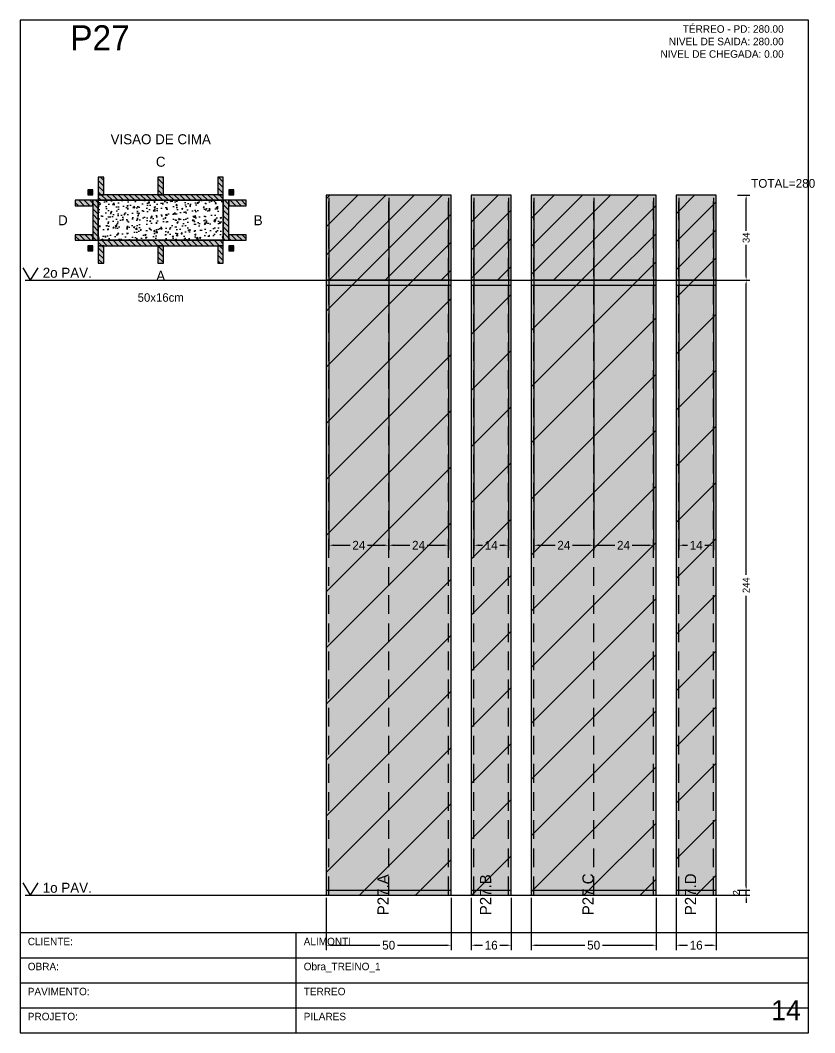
# Model space of a CAD drawing. Header units: metres. Extents: x 0 to 2089, y 0 to 2105.
# Drawn here: x 1263.2 to 1581, y 850 to 1255 of the extents above; entities that cross this region are included whole.
import ezdxf
from ezdxf.enums import TextEntityAlignment as Align

# ---------------------------------------------------------------- set-up
doc = ezdxf.new("R2010")
doc.units = ezdxf.units.M
doc.linetypes.add('HIDDEN', pattern=[0.375, 0.25, -0.125])
for name, color, linetype in [('BORDA_CELULA', 9, 'Continuous'), ('CARIMBO', 9, 'Continuous'), ('CHAPA', 1, 'Continuous'), ('CONCRETO', 4, 'Continuous'), ('COTA', 241, 'Continuous'), ('Hachura', 251, 'Continuous'), ('LABEL_ID', 3, 'Continuous'), ('Nivel', 4, 'Continuous'), ('NOMENCLATURA', 1, 'Continuous'), ('Paineis', 200, 'Continuous'), ('SARR_2.2x7', 40, 'Continuous'), ('Texto Secao', 2, 'Continuous'), ('TEXTO_GERAL', 2, 'Continuous')]:
    doc.layers.add(name, color=color, linetype=linetype)
doc.dimstyles.new('FACE_DIM', dxfattribs={"dimtxt": 3.5, "dimasz": 2, "dimexe": 2, "dimexo": 1, "dimgap": 1, "dimtad": 1, "dimdec": 0, "dimrnd": 1, "dimcen": 2.5, "dimclrd": 241, "dimclre": 241, "dimclrt": 241, "dimazin": 3, "dimtfac": 1, "dimtmove": 0, "dimatfit": 3})

# ---------------------------------------------------------------- blocks, each defined once
blk = doc.blocks.new('_CLOSEDFILLED')
at = {"color": 0, "linetype": 'BYBLOCK'}
blk.add_solid([(-1, 0.16), (0, 0), (-1, -0.16)], dxfattribs=at)
blk = doc.blocks.new('*D180')
at = {"color": 241}
for p, q in [((1385.6, 904), (1385.6, 883)), ((1435.6, 904), (1435.6, 883)), ((1387.6, 885), (1407.1, 885)), ((1414.1, 885), (1433.6, 885))]:
    blk.add_line(p, q, dxfattribs=at)
at = {"layer": 'Defpoints'}
for p in [(1385.6, 905), (1435.6, 905), (1385.6, 885)]:
    blk.add_point(p, dxfattribs=at)
at = {"color": 241, "xscale": 2, "yscale": 2, "rotation": 180}
blk.add_blockref('_CLOSEDFILLED', (1385.6, 885), dxfattribs=at)
at = {"color": 241, "xscale": 2, "yscale": 2}
blk.add_blockref('_CLOSEDFILLED', (1435.6, 885), dxfattribs=at)
at = {"color": 241, "insert": (1410.6, 885), "char_height": 3.5, "attachment_point": 5}
blk.add_mtext('50', dxfattribs=at)
blk = doc.blocks.new('*D181')
at = {"color": 241}
for p, q in [((1386.7, 1184), (1386.7, 1043)), ((1410.6, 1184), (1410.6, 1043)), ((1388.7, 1045), (1395.15, 1045)), ((1402.15, 1045), (1408.6, 1045))]:
    blk.add_line(p, q, dxfattribs=at)
at = {"layer": 'Defpoints'}
for p in [(1386.7, 1185), (1410.6, 1185), (1386.7, 1045)]:
    blk.add_point(p, dxfattribs=at)
at = {"color": 241, "xscale": 2, "yscale": 2, "rotation": 180}
blk.add_blockref('_CLOSEDFILLED', (1386.7, 1045), dxfattribs=at)
at = {"color": 241, "xscale": 2, "yscale": 2}
blk.add_blockref('_CLOSEDFILLED', (1410.6, 1045), dxfattribs=at)
at = {"color": 241, "insert": (1398.65, 1045), "char_height": 3.5, "attachment_point": 5}
blk.add_mtext('24', dxfattribs=at)
blk = doc.blocks.new('*D182')
at = {"color": 241}
for p, q in [((1410.6, 1184), (1410.6, 1043)), ((1434.5, 1184), (1434.5, 1043)), ((1412.6, 1045), (1419.05, 1045)), ((1426.05, 1045), (1432.5, 1045))]:
    blk.add_line(p, q, dxfattribs=at)
at = {"layer": 'Defpoints'}
for p in [(1410.6, 1185), (1434.5, 1185), (1410.6, 1045)]:
    blk.add_point(p, dxfattribs=at)
at = {"color": 241, "xscale": 2, "yscale": 2, "rotation": 180}
blk.add_blockref('_CLOSEDFILLED', (1410.6, 1045), dxfattribs=at)
at = {"color": 241, "xscale": 2, "yscale": 2}
blk.add_blockref('_CLOSEDFILLED', (1434.5, 1045), dxfattribs=at)
at = {"color": 241, "insert": (1422.55, 1045), "char_height": 3.5, "attachment_point": 5}
blk.add_mtext('24', dxfattribs=at)
blk = doc.blocks.new('*D183')
at = {"color": 241}
for p, q in [((1443.6, 904), (1443.6, 883)), ((1459.6, 904), (1459.6, 883)), ((1445.6, 885), (1448.1, 885)), ((1455.1, 885), (1457.6, 885))]:
    blk.add_line(p, q, dxfattribs=at)
at = {"layer": 'Defpoints'}
for p in [(1443.6, 905), (1459.6, 905), (1443.6, 885)]:
    blk.add_point(p, dxfattribs=at)
at = {"color": 241, "xscale": 2, "yscale": 2, "rotation": 180}
blk.add_blockref('_CLOSEDFILLED', (1443.6, 885), dxfattribs=at)
at = {"color": 241, "xscale": 2, "yscale": 2}
blk.add_blockref('_CLOSEDFILLED', (1459.6, 885), dxfattribs=at)
at = {"color": 241, "insert": (1451.6, 885), "char_height": 3.5, "attachment_point": 5}
blk.add_mtext('16', dxfattribs=at)
blk = doc.blocks.new('*D184')
at = {"color": 241}
for p, q in [((1444.7, 1184), (1444.7, 1043)), ((1458.5, 1184), (1458.5, 1043)), ((1446.7, 1045), (1448.1, 1045)), ((1455.1, 1045), (1456.5, 1045))]:
    blk.add_line(p, q, dxfattribs=at)
at = {"layer": 'Defpoints'}
for p in [(1444.7, 1185), (1458.5, 1185), (1444.7, 1045)]:
    blk.add_point(p, dxfattribs=at)
at = {"color": 241, "xscale": 2, "yscale": 2, "rotation": 180}
blk.add_blockref('_CLOSEDFILLED', (1444.7, 1045), dxfattribs=at)
at = {"color": 241, "xscale": 2, "yscale": 2}
blk.add_blockref('_CLOSEDFILLED', (1458.5, 1045), dxfattribs=at)
at = {"color": 241, "insert": (1451.6, 1045), "char_height": 3.5, "attachment_point": 5}
blk.add_mtext('14', dxfattribs=at)
blk = doc.blocks.new('*D185')
at = {"color": 241}
for p, q in [((1467.6, 904), (1467.6, 883)), ((1517.6, 904), (1517.6, 883)), ((1469.6, 885), (1489.1, 885)), ((1496.1, 885), (1515.6, 885))]:
    blk.add_line(p, q, dxfattribs=at)
at = {"layer": 'Defpoints'}
for p in [(1467.6, 905), (1517.6, 905), (1467.6, 885)]:
    blk.add_point(p, dxfattribs=at)
at = {"color": 241, "xscale": 2, "yscale": 2, "rotation": 180}
blk.add_blockref('_CLOSEDFILLED', (1467.6, 885), dxfattribs=at)
at = {"color": 241, "xscale": 2, "yscale": 2}
blk.add_blockref('_CLOSEDFILLED', (1517.6, 885), dxfattribs=at)
at = {"color": 241, "insert": (1492.6, 885), "char_height": 3.5, "attachment_point": 5}
blk.add_mtext('50', dxfattribs=at)
blk = doc.blocks.new('*D186')
at = {"color": 241}
for p, q in [((1468.7, 1184), (1468.7, 1043)), ((1492.6, 1184), (1492.6, 1043)), ((1470.7, 1045), (1477.15, 1045)), ((1484.15, 1045), (1490.6, 1045))]:
    blk.add_line(p, q, dxfattribs=at)
at = {"layer": 'Defpoints'}
for p in [(1468.7, 1185), (1492.6, 1185), (1468.7, 1045)]:
    blk.add_point(p, dxfattribs=at)
at = {"color": 241, "xscale": 2, "yscale": 2, "rotation": 180}
blk.add_blockref('_CLOSEDFILLED', (1468.7, 1045), dxfattribs=at)
at = {"color": 241, "xscale": 2, "yscale": 2}
blk.add_blockref('_CLOSEDFILLED', (1492.6, 1045), dxfattribs=at)
at = {"color": 241, "insert": (1480.65, 1045), "char_height": 3.5, "attachment_point": 5}
blk.add_mtext('24', dxfattribs=at)
blk = doc.blocks.new('*D187')
at = {"color": 241}
for p, q in [((1492.6, 1184), (1492.6, 1043)), ((1516.5, 1184), (1516.5, 1043)), ((1494.6, 1045), (1501.05, 1045)), ((1508.05, 1045), (1514.5, 1045))]:
    blk.add_line(p, q, dxfattribs=at)
at = {"layer": 'Defpoints'}
for p in [(1492.6, 1185), (1516.5, 1185), (1492.6, 1045)]:
    blk.add_point(p, dxfattribs=at)
at = {"color": 241, "xscale": 2, "yscale": 2, "rotation": 180}
blk.add_blockref('_CLOSEDFILLED', (1492.6, 1045), dxfattribs=at)
at = {"color": 241, "xscale": 2, "yscale": 2}
blk.add_blockref('_CLOSEDFILLED', (1516.5, 1045), dxfattribs=at)
at = {"color": 241, "insert": (1504.55, 1045), "char_height": 3.5, "attachment_point": 5}
blk.add_mtext('24', dxfattribs=at)
blk = doc.blocks.new('*D188')
at = {"color": 241}
for p, q in [((1525.6, 904), (1525.6, 883)), ((1541.6, 904), (1541.6, 883)), ((1527.6, 885), (1530.1, 885)), ((1537.1, 885), (1539.6, 885))]:
    blk.add_line(p, q, dxfattribs=at)
at = {"layer": 'Defpoints'}
for p in [(1525.6, 905), (1541.6, 905), (1525.6, 885)]:
    blk.add_point(p, dxfattribs=at)
at = {"color": 241, "xscale": 2, "yscale": 2, "rotation": 180}
blk.add_blockref('_CLOSEDFILLED', (1525.6, 885), dxfattribs=at)
at = {"color": 241, "xscale": 2, "yscale": 2}
blk.add_blockref('_CLOSEDFILLED', (1541.6, 885), dxfattribs=at)
at = {"color": 241, "insert": (1533.6, 885), "char_height": 3.5, "attachment_point": 5}
blk.add_mtext('16', dxfattribs=at)
blk = doc.blocks.new('*D189')
at = {"color": 241}
for p, q in [((1526.7, 1184), (1526.7, 1043)), ((1540.5, 1184), (1540.5, 1043)), ((1528.7, 1045), (1530.1, 1045)), ((1537.1, 1045), (1538.5, 1045))]:
    blk.add_line(p, q, dxfattribs=at)
at = {"layer": 'Defpoints'}
for p in [(1526.7, 1185), (1540.5, 1185), (1526.7, 1045)]:
    blk.add_point(p, dxfattribs=at)
at = {"color": 241, "xscale": 2, "yscale": 2, "rotation": 180}
blk.add_blockref('_CLOSEDFILLED', (1526.7, 1045), dxfattribs=at)
at = {"color": 241, "xscale": 2, "yscale": 2}
blk.add_blockref('_CLOSEDFILLED', (1540.5, 1045), dxfattribs=at)
at = {"color": 241, "insert": (1533.6, 1045), "char_height": 3.5, "attachment_point": 5}
blk.add_mtext('14', dxfattribs=at)
blk = doc.blocks.new('*D191')
at = {"color": 241}
for p, q in [((1550.1, 1151), (1555.1, 1151)), ((1553.6, 1033.2), (1553.6, 1149.5)), ((1553.6, 908.5), (1553.6, 1024.8)), ((1550.1, 907), (1555.1, 907))]:
    blk.add_line(p, q, dxfattribs=at)
at = {"layer": 'Defpoints'}
for p in [(1549.6, 1151), (1549.6, 907), (1553.6, 907)]:
    blk.add_point(p, dxfattribs=at)
at = {"color": 241, "xscale": 1.5, "yscale": 1.5}
for p, rotation in [((1553.6, 1151), 90), ((1553.6, 907), 270)]:
    blk.add_blockref('_CLOSEDFILLED', p, dxfattribs=dict(at, rotation=rotation))
at = {"color": 241, "insert": (1553.6, 1029), "char_height": 2.8, "attachment_point": 5, "rotation": 90}
blk.add_mtext('244', dxfattribs=at)
blk = doc.blocks.new('*D192')
at = {"color": 241}
for p, q in [((1550.1, 1185), (1555.1, 1185)), ((1553.6, 1170.8), (1553.6, 1183.5)), ((1553.6, 1152.5), (1553.6, 1165.2)), ((1550.1, 1151), (1555.1, 1151))]:
    blk.add_line(p, q, dxfattribs=at)
at = {"layer": 'Defpoints'}
for p in [(1549.6, 1185), (1549.6, 1151), (1553.6, 1151)]:
    blk.add_point(p, dxfattribs=at)
at = {"color": 241, "xscale": 1.5, "yscale": 1.5}
for p, rotation in [((1553.6, 1185), 90), ((1553.6, 1151), 270)]:
    blk.add_blockref('_CLOSEDFILLED', p, dxfattribs=dict(at, rotation=rotation))
at = {"color": 241, "insert": (1553.6, 1168), "char_height": 2.8, "attachment_point": 5, "rotation": 90}
blk.add_mtext('34', dxfattribs=at)

msp = doc.modelspace()

# ---------------------------------------------------------------- hatches: boundary and pattern name
at = {"layer": 'CHAPA'}
for points in [[(1290.2, 1185.2), (1292.2, 1185.2), (1292.2, 1187.2), (1290.2, 1187.2)], [(1346.6, 1185.2), (1348.6, 1185.2), (1348.6, 1187.2), (1346.6, 1187.2)], [(1290.2, 1162.8), (1292.2, 1162.8), (1292.2, 1164.8), (1290.2, 1164.8)], [(1346.6, 1162.8), (1348.6, 1162.8), (1348.6, 1164.8), (1346.6, 1164.8)]]:
    msp.add_hatch(color=1, dxfattribs=at).paths.add_polyline_path(points)
at = {"layer": 'COTA'}
h = msp.add_hatch(dxfattribs=at)
h.set_pattern_fill('AR-CONC', color=256, scale=0.03)
h.paths.add_polyline_path([(1294.4, 1167), (1344.4, 1167), (1344.4, 1183), (1294.4, 1183)])
at = {"layer": 'Hachura'}
for points in [[(1385.6, 1151), (1435.6, 1151), (1435.6, 1185), (1385.6, 1185)], [(1443.6, 1151), (1459.6, 1151), (1459.6, 1185), (1443.6, 1185)], [(1467.6, 1151), (1517.6, 1151), (1517.6, 1185), (1467.6, 1185)], [(1525.6, 1151), (1541.6, 1151), (1541.6, 1185), (1525.6, 1185)], [(1385.6, 905), (1435.6, 905), (1435.6, 1151), (1385.6, 1151)], [(1443.6, 905), (1459.6, 905), (1459.6, 1151), (1443.6, 1151)], [(1467.6, 905), (1517.6, 905), (1517.6, 1151), (1467.6, 1151)], [(1525.6, 905), (1541.6, 905), (1541.6, 1151), (1525.6, 1151)]]:
    msp.add_hatch(color=256, dxfattribs=at).paths.add_polyline_path(points)
h = msp.add_hatch(dxfattribs=at)
h.set_pattern_fill('ANSI31', color=256, scale=2.5)
h.paths.add_polyline_path([(1385.6, 1151), (1435.6, 1151), (1435.6, 1185), (1385.6, 1185)])
h = msp.add_hatch(dxfattribs=at)
h.set_pattern_fill('ANSI31', color=256, scale=2.5)
h.paths.add_polyline_path([(1443.6, 1151), (1459.6, 1151), (1459.6, 1185), (1443.6, 1185)])
h = msp.add_hatch(dxfattribs=at)
h.set_pattern_fill('ANSI31', color=256, scale=2.5)
h.paths.add_polyline_path([(1467.6, 1151), (1517.6, 1151), (1517.6, 1185), (1467.6, 1185)])
h = msp.add_hatch(dxfattribs=at)
h.set_pattern_fill('ANSI31', color=256, scale=2.5)
h.paths.add_polyline_path([(1525.6, 1151), (1541.6, 1151), (1541.6, 1185), (1525.6, 1185)])
h = msp.add_hatch(dxfattribs=at)
h.set_pattern_fill('ANSI31', color=256, scale=5)
h.paths.add_polyline_path([(1385.6, 905), (1435.6, 905), (1435.6, 1151), (1385.6, 1151)])
h = msp.add_hatch(dxfattribs=at)
h.set_pattern_fill('ANSI31', color=256, scale=5)
h.paths.add_polyline_path([(1443.6, 905), (1459.6, 905), (1459.6, 1151), (1443.6, 1151)])
h = msp.add_hatch(dxfattribs=at)
h.set_pattern_fill('ANSI31', color=256, scale=5)
h.paths.add_polyline_path([(1467.6, 905), (1517.6, 905), (1517.6, 1151), (1467.6, 1151)])
h = msp.add_hatch(dxfattribs=at)
h.set_pattern_fill('ANSI31', color=256, scale=5)
h.paths.add_polyline_path([(1525.6, 905), (1541.6, 905), (1541.6, 1151), (1525.6, 1151)])
at = {"layer": 'Paineis'}
for points in [[(1292.2, 1167), (1294.4, 1167), (1294.4, 1183), (1292.2, 1183)], [(1294.4, 1183), (1344.4, 1183), (1344.4, 1185.2), (1294.4, 1185.2)], [(1344.4, 1167), (1346.6, 1167), (1346.6, 1183), (1344.4, 1183)], [(1294.4, 1164.8), (1344.4, 1164.8), (1344.4, 1167), (1294.4, 1167)]]:
    msp.add_hatch(color=256, dxfattribs=at).paths.add_polyline_path(points)
h = msp.add_hatch(dxfattribs=at)
h.set_pattern_fill('ANSI31', color=256, scale=0.5, angle=270)
h.paths.add_polyline_path([(1292.2, 1167), (1294.4, 1167), (1294.4, 1183), (1292.2, 1183)])
h = msp.add_hatch(dxfattribs=at)
h.set_pattern_fill('ANSI31', color=256, scale=0.5, angle=270)
h.paths.add_polyline_path([(1294.4, 1183), (1344.4, 1183), (1344.4, 1185.2), (1294.4, 1185.2)])
h = msp.add_hatch(dxfattribs=at)
h.set_pattern_fill('ANSI31', color=256, scale=0.5, angle=270)
h.paths.add_polyline_path([(1344.4, 1167), (1346.6, 1167), (1346.6, 1183), (1344.4, 1183)])
h = msp.add_hatch(dxfattribs=at)
h.set_pattern_fill('ANSI31', color=256, scale=0.5, angle=270)
h.paths.add_polyline_path([(1294.4, 1164.8), (1344.4, 1164.8), (1344.4, 1167), (1294.4, 1167)])
at = {"layer": 'SARR_2.2x7'}
for points in [[(1294.4, 1185.2), (1296.6, 1185.2), (1296.6, 1192.2), (1294.4, 1192.2)], [(1318.3, 1185.2), (1320.5, 1185.2), (1320.5, 1192.2), (1318.3, 1192.2)], [(1342.2, 1185.2), (1344.4, 1185.2), (1344.4, 1192.2), (1342.2, 1192.2)], [(1285.2, 1180.8), (1292.2, 1180.8), (1292.2, 1183), (1285.2, 1183)], [(1346.6, 1180.8), (1353.6, 1180.8), (1353.6, 1183), (1346.6, 1183)], [(1285.2, 1167), (1292.2, 1167), (1292.2, 1169.2), (1285.2, 1169.2)], [(1346.6, 1167), (1353.6, 1167), (1353.6, 1169.2), (1346.6, 1169.2)], [(1294.4, 1157.8), (1296.6, 1157.8), (1296.6, 1164.8), (1294.4, 1164.8)], [(1318.3, 1157.8), (1320.5, 1157.8), (1320.5, 1164.8), (1318.3, 1164.8)], [(1342.2, 1157.8), (1344.4, 1157.8), (1344.4, 1164.8), (1342.2, 1164.8)]]:
    msp.add_hatch(color=256, dxfattribs=at).paths.add_polyline_path(points)
h = msp.add_hatch(dxfattribs=at)
h.set_pattern_fill('ANSI31', color=256, scale=0.5, angle=270)
h.paths.add_polyline_path([(1294.4, 1185.2), (1296.6, 1185.2), (1296.6, 1192.2), (1294.4, 1192.2)])
h = msp.add_hatch(dxfattribs=at)
h.set_pattern_fill('ANSI31', color=256, scale=0.5, angle=270)
h.paths.add_polyline_path([(1318.3, 1185.2), (1320.5, 1185.2), (1320.5, 1192.2), (1318.3, 1192.2)])
h = msp.add_hatch(dxfattribs=at)
h.set_pattern_fill('ANSI31', color=256, scale=0.5, angle=270)
h.paths.add_polyline_path([(1342.2, 1185.2), (1344.4, 1185.2), (1344.4, 1192.2), (1342.2, 1192.2)])
h = msp.add_hatch(dxfattribs=at)
h.set_pattern_fill('ANSI31', color=256, scale=0.5, angle=270)
h.paths.add_polyline_path([(1285.2, 1180.8), (1292.2, 1180.8), (1292.2, 1183), (1285.2, 1183)])
h = msp.add_hatch(dxfattribs=at)
h.set_pattern_fill('ANSI31', color=256, scale=0.5, angle=270)
h.paths.add_polyline_path([(1346.6, 1180.8), (1353.6, 1180.8), (1353.6, 1183), (1346.6, 1183)])
h = msp.add_hatch(dxfattribs=at)
h.set_pattern_fill('ANSI31', color=256, scale=0.5, angle=270)
h.paths.add_polyline_path([(1285.2, 1167), (1292.2, 1167), (1292.2, 1169.2), (1285.2, 1169.2)])
h = msp.add_hatch(dxfattribs=at)
h.set_pattern_fill('ANSI31', color=256, scale=0.5, angle=270)
h.paths.add_polyline_path([(1346.6, 1167), (1353.6, 1167), (1353.6, 1169.2), (1346.6, 1169.2)])
h = msp.add_hatch(dxfattribs=at)
h.set_pattern_fill('ANSI31', color=256, scale=0.5, angle=270)
h.paths.add_polyline_path([(1294.4, 1157.8), (1296.6, 1157.8), (1296.6, 1164.8), (1294.4, 1164.8)])
h = msp.add_hatch(dxfattribs=at)
h.set_pattern_fill('ANSI31', color=256, scale=0.5, angle=270)
h.paths.add_polyline_path([(1318.3, 1157.8), (1320.5, 1157.8), (1320.5, 1164.8), (1318.3, 1164.8)])
h = msp.add_hatch(dxfattribs=at)
h.set_pattern_fill('ANSI31', color=256, scale=0.5, angle=270)
h.paths.add_polyline_path([(1342.2, 1157.8), (1344.4, 1157.8), (1344.4, 1164.8), (1342.2, 1164.8)])

# ---------------------------------------------------------------- linework, layer by layer
at = {"layer": 'BORDA_CELULA', "color": 9}
msp.add_lwpolyline([(1263.2, 850), (1578.6, 850), (1578.6, 1255), (1263.2, 1255)], close=True, dxfattribs=at)
at = {"layer": 'CARIMBO', "color": 40}
for p, q in [((1373.59, 850), (1373.59, 890)), ((1263.2, 880), (1578.6, 880)), ((1263.2, 870), (1578.6, 870)), ((1263.2, 860), (1578.6, 860))]:
    msp.add_line(p, q, dxfattribs=at)
msp.add_lwpolyline([(1263.2, 850), (1578.6, 850), (1578.6, 890), (1263.2, 890)], close=True, dxfattribs=at)
at = {"layer": 'CHAPA', "color": 1}
for points in [[(1290.2, 1185.2), (1292.2, 1185.2), (1292.2, 1187.2), (1290.2, 1187.2)], [(1346.6, 1185.2), (1348.6, 1185.2), (1348.6, 1187.2), (1346.6, 1187.2)], [(1290.2, 1162.8), (1292.2, 1162.8), (1292.2, 1164.8), (1290.2, 1164.8)], [(1346.6, 1162.8), (1348.6, 1162.8), (1348.6, 1164.8), (1346.6, 1164.8)]]:
    msp.add_lwpolyline(points, close=True, dxfattribs=at)
at = {"layer": 'CONCRETO', "color": 4}
msp.add_lwpolyline([(1294.4, 1167), (1344.4, 1167), (1344.4, 1183), (1294.4, 1183)], close=True, dxfattribs=at)
at = {"layer": 'Nivel', "color": 4}
for p, q in [((1264.2, 1156), (1267.2, 1151)), ((1270.2, 1156), (1267.2, 1151)), ((1265.2, 1151), (1554.6, 1151)), ((1264.2, 910), (1267.2, 905)), ((1270.2, 910), (1267.2, 905)), ((1265.2, 905), (1554.6, 905))]:
    msp.add_line(p, q, dxfattribs=at)
at = {"layer": 'Paineis'}
for p, q in [((1385.6, 1149), (1435.6, 1149)), ((1443.6, 1149), (1459.6, 1149)), ((1467.6, 1149), (1517.6, 1149)), ((1525.6, 1149), (1541.6, 1149)), ((1385.6, 907), (1435.6, 907)), ((1443.6, 907), (1459.6, 907)), ((1467.6, 907), (1517.6, 907)), ((1525.6, 907), (1541.6, 907))]:
    msp.add_line(p, q, dxfattribs=at)
for points in [[(1292.2, 1167), (1294.4, 1167), (1294.4, 1183), (1292.2, 1183)], [(1294.4, 1183), (1344.4, 1183), (1344.4, 1185.2), (1294.4, 1185.2)], [(1344.4, 1167), (1346.6, 1167), (1346.6, 1183), (1344.4, 1183)], [(1385.6, 1151), (1435.6, 1151), (1435.6, 1185), (1385.6, 1185)], [(1443.6, 1151), (1459.6, 1151), (1459.6, 1185), (1443.6, 1185)], [(1467.6, 1151), (1517.6, 1151), (1517.6, 1185), (1467.6, 1185)], [(1525.6, 1151), (1541.6, 1151), (1541.6, 1185), (1525.6, 1185)], [(1294.4, 1164.8), (1344.4, 1164.8), (1344.4, 1167), (1294.4, 1167)], [(1385.6, 905), (1435.6, 905), (1435.6, 1151), (1385.6, 1151)], [(1443.6, 905), (1459.6, 905), (1459.6, 1151), (1443.6, 1151)], [(1467.6, 905), (1517.6, 905), (1517.6, 1151), (1467.6, 1151)], [(1525.6, 905), (1541.6, 905), (1541.6, 1151), (1525.6, 1151)]]:
    msp.add_lwpolyline(points, close=True, dxfattribs=at)
at = {"layer": 'SARR_2.2x7', "linetype": 'HIDDEN', "ltscale": 30}
for p, q in [((1386.7, 905), (1386.7, 1185)), ((1410.6, 905), (1410.6, 1185)), ((1434.5, 905), (1434.5, 1185)), ((1444.7, 905), (1444.7, 1185)), ((1458.5, 905), (1458.5, 1185)), ((1468.7, 905), (1468.7, 1185)), ((1492.6, 905), (1492.6, 1185)), ((1516.5, 905), (1516.5, 1185)), ((1526.7, 905), (1526.7, 1185)), ((1540.5, 905), (1540.5, 1185))]:
    msp.add_line(p, q, dxfattribs=at)
at = {"layer": 'SARR_2.2x7'}
for points in [[(1294.4, 1185.2), (1296.6, 1185.2), (1296.6, 1192.2), (1294.4, 1192.2)], [(1318.3, 1185.2), (1320.5, 1185.2), (1320.5, 1192.2), (1318.3, 1192.2)], [(1342.2, 1185.2), (1344.4, 1185.2), (1344.4, 1192.2), (1342.2, 1192.2)], [(1285.2, 1180.8), (1292.2, 1180.8), (1292.2, 1183), (1285.2, 1183)], [(1346.6, 1180.8), (1353.6, 1180.8), (1353.6, 1183), (1346.6, 1183)], [(1285.2, 1167), (1292.2, 1167), (1292.2, 1169.2), (1285.2, 1169.2)], [(1346.6, 1167), (1353.6, 1167), (1353.6, 1169.2), (1346.6, 1169.2)], [(1294.4, 1157.8), (1296.6, 1157.8), (1296.6, 1164.8), (1294.4, 1164.8)], [(1318.3, 1157.8), (1320.5, 1157.8), (1320.5, 1164.8), (1318.3, 1164.8)], [(1342.2, 1157.8), (1344.4, 1157.8), (1344.4, 1164.8), (1342.2, 1164.8)]]:
    msp.add_lwpolyline(points, close=True, dxfattribs=at)

# ---------------------------------------------------------------- texts
at = {"layer": 'CARIMBO', "color": 9}
for s, p in [('CLIENTE:', (1266.2, 885)), ('OBRA:', (1266.2, 875)), ('PAVIMENTO:', (1266.2, 865)), ('PROJETO:', (1266.2, 855))]:
    msp.add_text(s, height=3, dxfattribs=at).set_placement(p)
at = {"layer": 'COTA', "color": 241}
msp.add_text('TOTAL=280', height=3.5, dxfattribs=at).set_placement((1555.6, 1188))
at = {"layer": 'Cota Secao (2x)', "color": 4}
msp.add_text('50x16cm', height=3.4, dxfattribs=at).set_placement((1319.4, 1145.8), align=Align.TOP_CENTER)
at = {"layer": 'LABEL_ID', "color": 3}
msp.add_text('14', height=8, dxfattribs=at).set_placement((1563.6, 855))
at = {"layer": 'Nivel', "color": 4}
for s, p in [('2o PAV.', (1272.2, 1152)), ('1o PAV.', (1272.2, 906))]:
    msp.add_text(s, height=4, dxfattribs=at).set_placement(p)
at = {"layer": 'NOMENCLATURA', "color": 1}
msp.add_text('P27', height=10, dxfattribs=at).set_placement((1283.2, 1243))
at = {"layer": 'Texto Secao', "color": 2}
for s, p in [('VISAO DE CIMA', (1319.4, 1204.2)), ('C', (1319.4, 1195.2))]:
    msp.add_text(s, height=4, dxfattribs=at).set_placement(p, align=Align.BOTTOM_CENTER)
msp.add_text('D', height=4, dxfattribs=at).set_placement((1282.2, 1175), align=Align.MIDDLE_RIGHT)
msp.add_text('B', height=4, dxfattribs=at).set_placement((1356.6, 1175), align=Align.MIDDLE_LEFT)
msp.add_text('A', height=4, dxfattribs=at).set_placement((1319.4, 1154.8), align=Align.TOP_CENTER)
for s, p in [('P27.A', (1410.6, 897)), ('P27.B', (1451.6, 897)), ('P27.C', (1492.6, 897)), ('P27.D', (1533.6, 897))]:
    msp.add_text(s, height=4.5, rotation=90, dxfattribs=at).set_placement(p)
at = {"layer": 'TEXTO_GERAL', "color": 2}
for s, p in [('TÉRREO - PD: 280.00', (1568.6, 1250)), ('NIVEL DE SAIDA: 280.00', (1568.6, 1245)), ('NIVEL DE CHEGADA: 0.00', (1568.6, 1240))]:
    msp.add_text(s, height=3, dxfattribs=at).set_placement(p, align=Align.RIGHT)
for s, p in [('ALIMONTI', (1376.59, 885)), ('Obra_TREINO_1', (1376.59, 875)), ('TERREO', (1376.59, 865)), ('PILARES', (1376.59, 855))]:
    msp.add_text(s, height=3, dxfattribs=at).set_placement(p)

# ---------------------------------------------------------------- dimensions: what is measured, and where the dimension line sits
for base, p1, p2, picture, middle in [((1386.7, 1045), (1386.7, 1185), (1410.6, 1185), '*D181', (1398.65, 1045)), ((1410.6, 1045), (1410.6, 1185), (1434.5, 1185), '*D182', (1422.55, 1045)), ((1444.7, 1045), (1444.7, 1185), (1458.5, 1185), '*D184', (1451.6, 1045)), ((1468.7, 1045), (1468.7, 1185), (1492.6, 1185), '*D186', (1480.65, 1045)), ((1492.6, 1045), (1492.6, 1185), (1516.5, 1185), '*D187', (1504.55, 1045)), ((1526.7, 1045), (1526.7, 1185), (1540.5, 1185), '*D189', (1533.6, 1045)), ((1385.6, 885), (1385.6, 905), (1435.6, 905), '*D180', (1410.6, 885)), ((1443.6, 885), (1443.6, 905), (1459.6, 905), '*D183', (1451.6, 885)), ((1467.6, 885), (1467.6, 905), (1517.6, 905), '*D185', (1492.6, 885)), ((1525.6, 885), (1525.6, 905), (1541.6, 905), '*D188', (1533.6, 885))]:
    dim = msp.add_linear_dim(base=base, p1=p1, p2=p2, dimstyle='FACE_DIM')
    dim.commit()
    dim.dimension.update_dxf_attribs({"geometry": picture, "text_midpoint": middle})
for base, p1, p2, picture, middle in [((1553.6, 1151), (1549.6, 1151), (1549.6, 1185), '*D192', (1553.6, 1168)), ((1553.6, 907), (1549.6, 907), (1549.6, 1151), '*D191', (1553.6, 1029))]:
    dim = msp.add_linear_dim(base=base, p1=p1, p2=p2, angle=90, dimstyle='FACE_DIM', override={"dimtxt": 2.8, "dimasz": 1.5, "dimexe": 1.5, "dimexo": 0.5})
    dim.commit()
    dim.dimension.update_dxf_attribs({"geometry": picture, "text_midpoint": middle})
msp.add_linear_dim(base=(1553.6, 905), p1=(1549.6, 905), p2=(1549.6, 907), angle=90, dimstyle='FACE_DIM', override={"dimtxt": 2.8, "dimasz": 1.5, "dimexe": 1.5, "dimexo": 0.5}).render()

doc.saveas('drawing.dxf')
